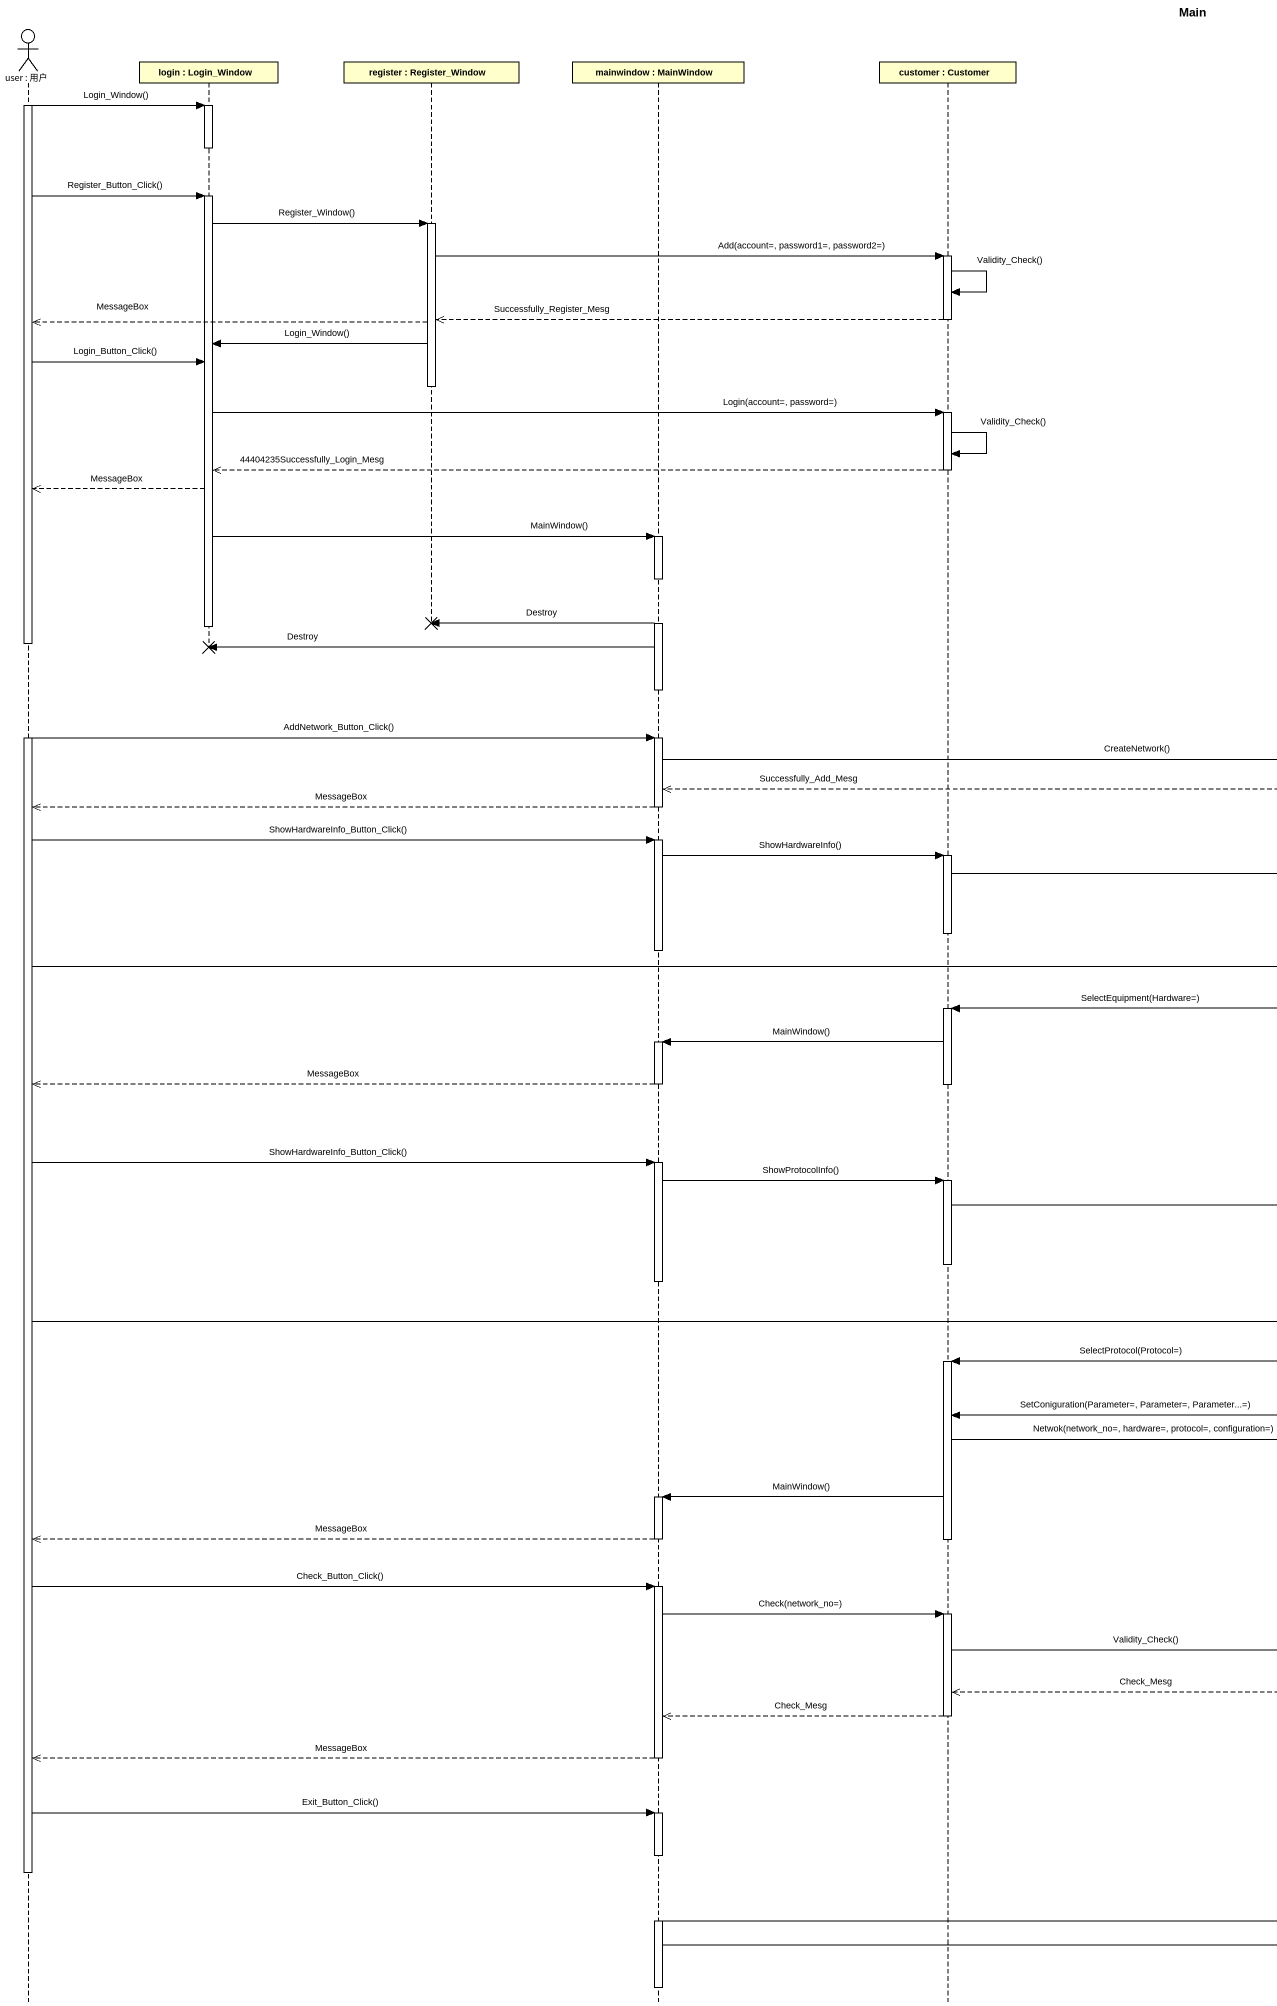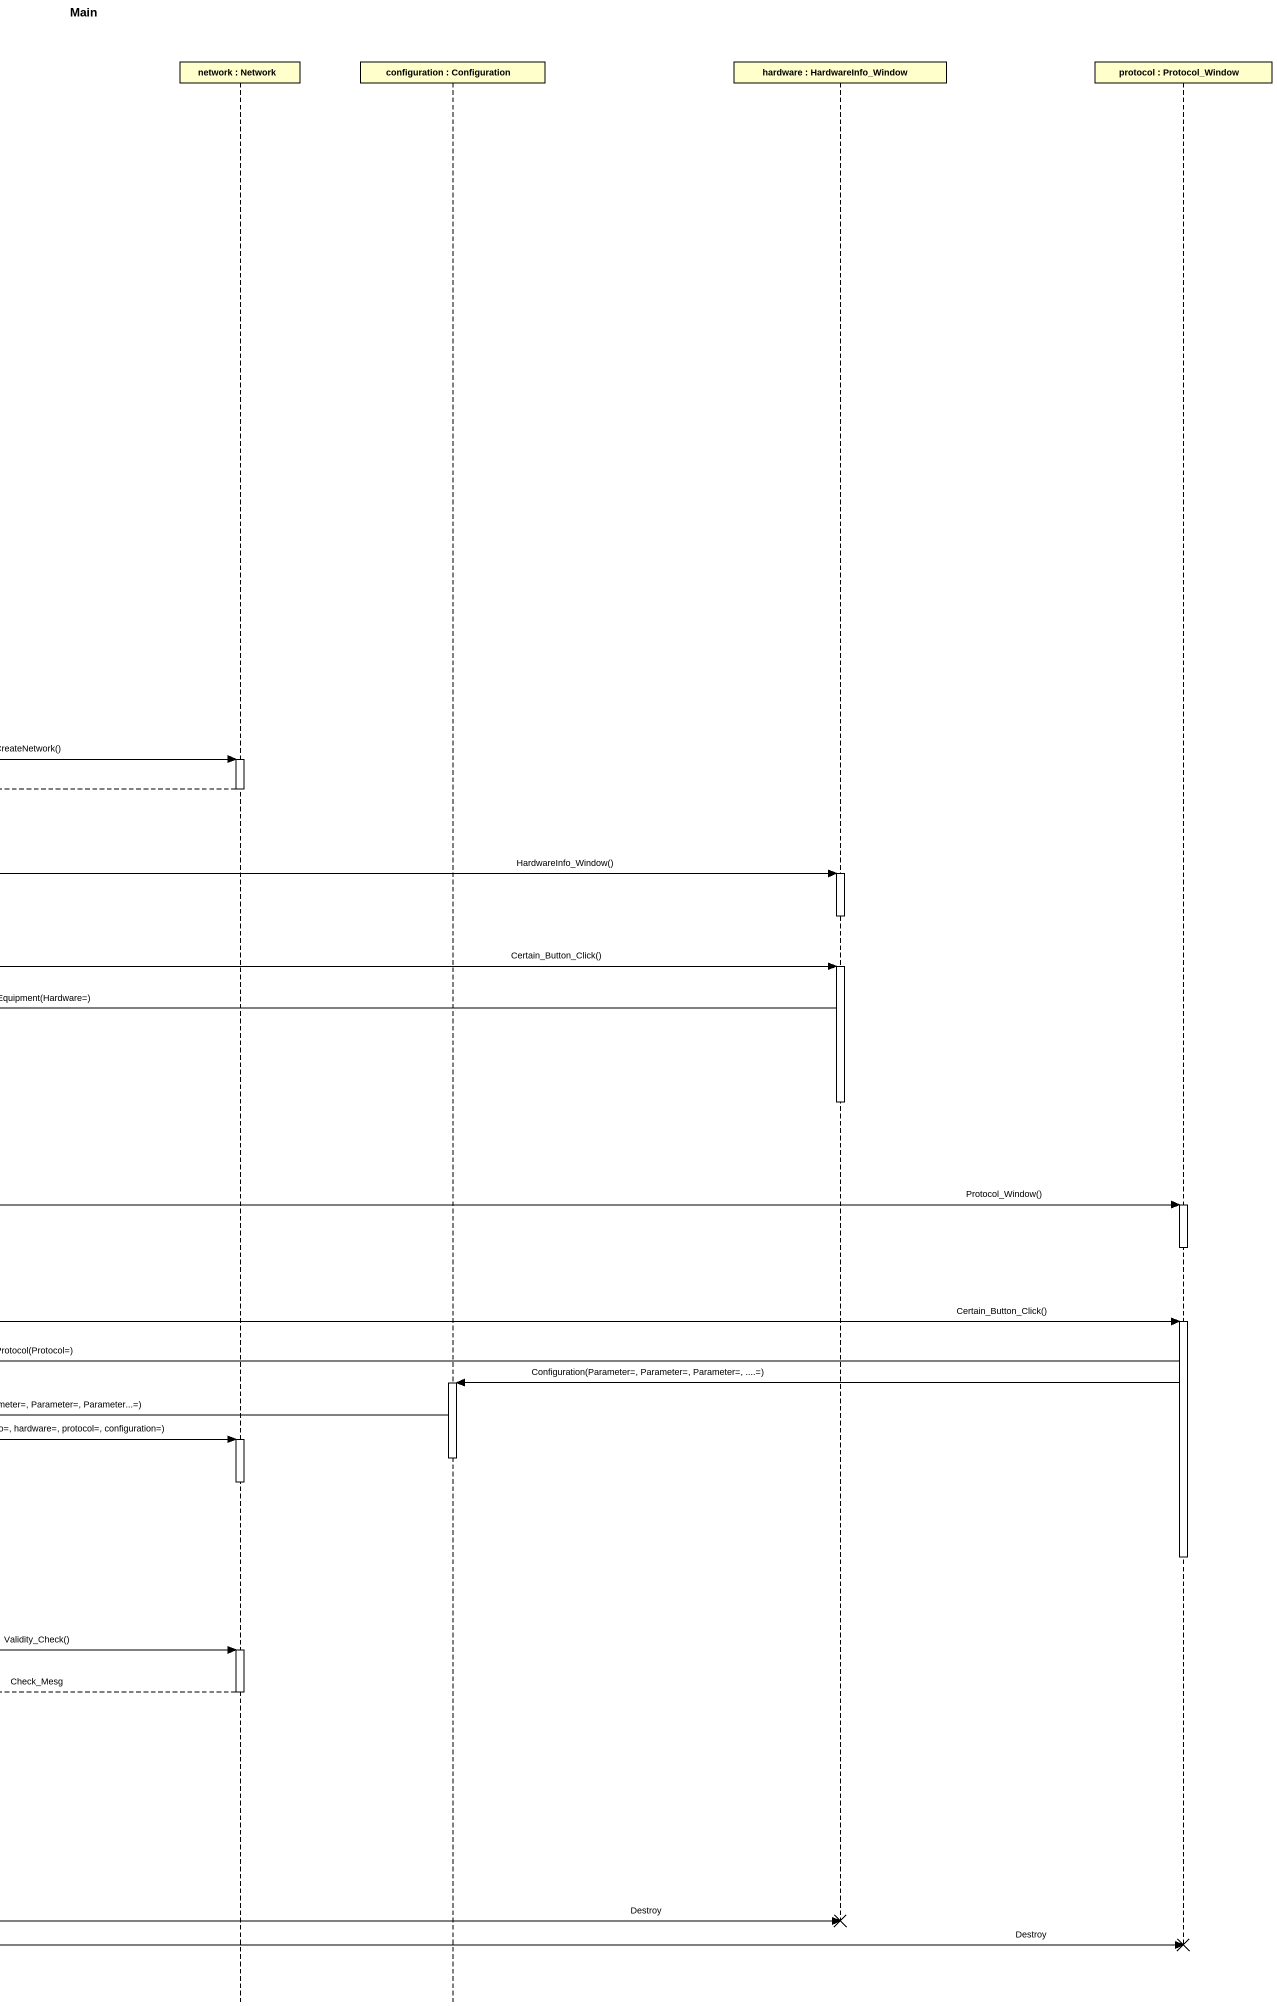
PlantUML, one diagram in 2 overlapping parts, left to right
@startuml
title Main
hide footbox
actor "user : 用户" as user
participant "login : Login_Window" as login
participant "register : Register_Window" as register
participant "mainwindow : MainWindow" as mainwindow
participant "customer : Customer" as customer
participant "network : Network" as network_
participant "configuration : Configuration" as configuration
participant "hardware : HardwareInfo_Window" as hardware
participant "protocol : Protocol_Window" as protocol_

activate user
user -> login : Login_Window()
activate login
deactivate login
user -> login : Register_Button_Click()
activate login
login -> register : Register_Window()
activate register
register -> customer : Add(account=, password1=, password2=)
activate customer
customer -> customer : Validity_Check()
customer -->> register : Successfully_Register_Mesg
deactivate customer
register -->> user : MessageBox
register -> login : Login_Window()
user -> login : Login_Button_Click()
deactivate register
login -> customer : Login(account=, password=)
activate customer
customer -> customer : Validity_Check()
customer -->> login : 44404235Successfully_Login_Mesg
deactivate customer
login -->> user : MessageBox
login -> mainwindow : MainWindow()
activate mainwindow
mainwindow -> register !! : Destroy
deactivate login
deactivate user
mainwindow -> login !! : Destroy
deactivate mainwindow
activate user
user -> mainwindow : AddNetwork_Button_Click()
activate mainwindow
mainwindow -> network_ : CreateNetwork()
activate network_
network_ -->> mainwindow : Successfully_Add_Mesg
deactivate network_
mainwindow -->> user : MessageBox
deactivate mainwindow
user -> mainwindow : ShowHardwareInfo_Button_Click()
activate mainwindow
mainwindow -> customer : ShowHardwareInfo()
activate customer
customer -> hardware : HardwareInfo_Window()
activate hardware
deactivate hardware
deactivate customer
deactivate mainwindow
user -> hardware : Certain_Button_Click()
activate hardware
hardware -> customer : SelectEquipment(Hardware=)
activate customer
customer -> mainwindow : MainWindow()
activate mainwindow
mainwindow -->> user : MessageBox
deactivate mainwindow
deactivate customer
deactivate hardware
user -> mainwindow : ShowHardwareInfo_Button_Click()
activate mainwindow
mainwindow -> customer : ShowProtocolInfo()
activate customer
customer -> protocol_ : Protocol_Window()
activate protocol_
deactivate protocol_
deactivate customer
deactivate mainwindow
user -> protocol_ : Certain_Button_Click()
activate protocol_
protocol_ -> customer : SelectProtocol(Protocol=)
activate customer
protocol_ -> configuration : Configuration(Parameter=, Parameter=, Parameter=, ....=)
activate configuration
configuration -> customer : SetConiguration(Parameter=, Parameter=, Parameter...=)
customer -> network_ : Netwok(network_no=, hardware=, protocol=, configuration=)
activate network_
deactivate configuration
deactivate network_
customer -> mainwindow : MainWindow()
activate mainwindow
mainwindow -->> user : MessageBox
deactivate mainwindow
deactivate customer
deactivate protocol_
user -> mainwindow : Check_Button_Click()
activate mainwindow
mainwindow -> customer : Check(network_no=)
activate customer
customer -> network_ : Validity_Check()
activate network_
network_ -->> customer : Check_Mesg
deactivate network_
customer -->> mainwindow : Check_Mesg
deactivate customer
mainwindow -->> user : MessageBox
deactivate mainwindow
user -> mainwindow : Exit_Button_Click()
activate mainwindow
deactivate user
mainwindow -> hardware !! : Destroy
mainwindow -> protocol_ !! : Destroy
deactivate mainwindow
@enduml
